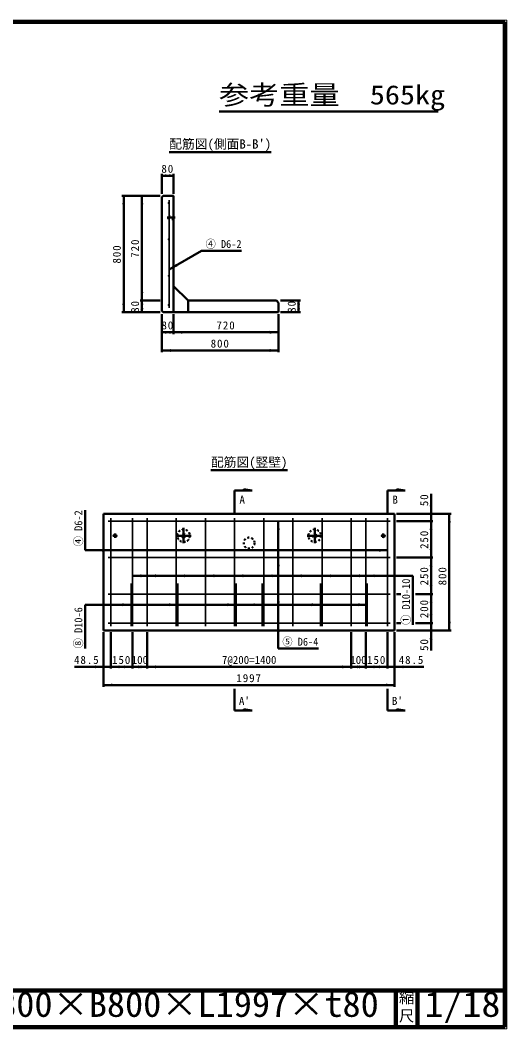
# Model space of a CAD drawing. Units: millimetres, scale not verified, with parts at other scales. Extents: x 100 to 4105, y 100 to 2870.
# Drawn here: x 2769 to 4105, y 100 to 2870 of the extents above; entities that cross this region are included whole.
import ezdxf
from ezdxf.enums import TextEntityAlignment as Align

# ---------------------------------------------------------------- set-up
doc = ezdxf.new("R2010")
doc.units = ezdxf.units.MM
doc.header["$LTSCALE"] = 5
doc.linetypes.add('USER2', pattern=[13.4, 10, -1.2, 1, -1.2])
doc.linetypes.add('USER3', pattern=[2.2, 1, -1.2])
doc.layers.add('V-nasSTD', color=7, linetype='Continuous', lineweight=50)
doc.styles.add('ＭＳ ゴシック', font='')
doc.styles.get('ＭＳ ゴシック').set_extended_font_data('MS Gothic')

msp = doc.modelspace()

# ---------------------------------------------------------------- hatches: boundary and pattern name
at = {"layer": 'V-nasSTD'}
for points in [[(3182.315, 2442.887), (3182.315, 2438.887), (3158.315, 2442.887), (3182.315, 2446.887)], [(3166.315, 2442.887), (3166.315, 2446.887), (3190.315, 2442.887), (3166.315, 2438.887)], [(3053.315, 2363.887), (3049.315, 2363.887), (3053.315, 2387.887), (3057.315, 2363.887)], [(3103.315, 2363.887), (3099.315, 2363.887), (3103.315, 2387.887), (3107.315, 2363.887)], [(3199.099, 2197.287), (3201.099, 2193.823), (3178.315, 2185.287), (3197.099, 2200.751)], [(3103.315, 2123.887), (3107.315, 2123.887), (3103.315, 2099.887), (3099.315, 2123.887)], [(3053.315, 2091.887), (3057.315, 2091.887), (3053.315, 2067.887), (3049.315, 2091.887)], [(3103.315, 2075.887), (3099.315, 2075.887), (3103.315, 2099.887), (3107.315, 2075.887)], [(3103.315, 2091.887), (3107.315, 2091.887), (3103.315, 2067.887), (3099.315, 2091.887)], [(3533.315, 2075.887), (3529.315, 2075.887), (3533.315, 2099.887), (3537.315, 2075.887)], [(3533.315, 2091.887), (3537.315, 2091.887), (3533.315, 2067.887), (3529.315, 2091.887)], [(3182.315, 2012.887), (3182.315, 2008.887), (3158.315, 2012.887), (3182.315, 2016.887)], [(3166.315, 2012.887), (3166.315, 2016.887), (3190.315, 2012.887), (3166.315, 2008.887)], [(3214.315, 2012.887), (3214.315, 2008.887), (3190.315, 2012.887), (3214.315, 2016.887)], [(3454.315, 2012.887), (3454.315, 2016.887), (3478.315, 2012.887), (3454.315, 2008.887)], [(3182.315, 1962.887), (3182.315, 1958.887), (3158.315, 1962.887), (3182.315, 1966.887)], [(3454.315, 1962.887), (3454.315, 1966.887), (3478.315, 1962.887), (3454.315, 1958.887)], [(3897.115, 1538.087), (3901.115, 1538.087), (3897.115, 1514.087), (3893.115, 1538.087)], [(3947.115, 1490.087), (3951.115, 1490.087), (3947.115, 1514.087), (3943.115, 1490.087)], [(3477.715, 1470.087), (3481.715, 1470.087), (3477.715, 1494.087), (3473.715, 1470.087)], [(3897.115, 1470.087), (3901.115, 1470.087), (3897.115, 1494.087), (3893.115, 1470.087)], [(2993.715, 1414.087), (2993.715, 1410.087), (3017.715, 1414.087), (2993.715, 1418.087)], [(3753.715, 1414.087), (3753.715, 1410.087), (3777.715, 1414.087), (3753.715, 1418.087)], [(3897.115, 1418.087), (3901.115, 1418.087), (3897.115, 1394.087), (3893.115, 1418.087)], [(3477.715, 1370.087), (3481.715, 1370.087), (3477.715, 1394.087), (3473.715, 1370.087)], [(3897.115, 1370.087), (3901.115, 1370.087), (3897.115, 1394.087), (3893.115, 1370.087)], [(3101.715, 1344.087), (3101.715, 1340.087), (3077.715, 1344.087), (3101.715, 1348.087)], [(3141.715, 1344.087), (3141.715, 1340.087), (3117.715, 1344.087), (3141.715, 1348.087)], [(3221.715, 1344.087), (3221.715, 1340.087), (3197.715, 1344.087), (3221.715, 1348.087)], [(3301.715, 1344.087), (3301.715, 1340.087), (3277.715, 1344.087), (3301.715, 1348.087)], [(3381.715, 1344.087), (3381.715, 1340.087), (3357.715, 1344.087), (3381.715, 1348.087)], [(3461.715, 1344.087), (3461.715, 1340.087), (3437.715, 1344.087), (3461.715, 1348.087)], [(3541.715, 1344.087), (3541.715, 1340.087), (3517.715, 1344.087), (3541.715, 1348.087)], [(3621.715, 1344.087), (3621.715, 1340.087), (3597.715, 1344.087), (3621.715, 1348.087)], [(3701.715, 1344.087), (3701.715, 1340.087), (3677.715, 1344.087), (3701.715, 1348.087)], [(3741.715, 1344.087), (3741.715, 1340.087), (3717.715, 1344.087), (3741.715, 1348.087)], [(3897.115, 1318.087), (3901.115, 1318.087), (3897.115, 1294.087), (3893.115, 1318.087)], [(3477.715, 1270.087), (3481.715, 1270.087), (3477.715, 1294.087), (3473.715, 1270.087)], [(3897.115, 1270.087), (3901.115, 1270.087), (3897.115, 1294.087), (3893.115, 1270.087)], [(3049.715, 1264.601), (3049.715, 1260.601), (3073.715, 1264.601), (3049.715, 1268.601)], [(3177.715, 1264.601), (3177.715, 1260.601), (3201.715, 1264.601), (3177.715, 1268.601)], [(3337.715, 1264.601), (3337.715, 1260.601), (3361.715, 1264.601), (3337.715, 1268.601)], [(3409.715, 1264.601), (3409.715, 1260.601), (3433.715, 1264.601), (3409.715, 1268.601)], [(3569.715, 1264.601), (3569.715, 1260.601), (3593.715, 1264.601), (3569.715, 1268.601)], [(3697.715, 1264.601), (3697.715, 1260.601), (3721.715, 1264.601), (3697.715, 1268.601)], [(3897.115, 1238.087), (3901.115, 1238.087), (3897.115, 1214.087), (3893.115, 1238.087)], [(3477.715, 1190.087), (3481.715, 1190.087), (3477.715, 1214.087), (3473.715, 1190.087)], [(3897.115, 1170.087), (3901.115, 1170.087), (3897.115, 1194.087), (3893.115, 1170.087)], [(3947.115, 1218.087), (3951.115, 1218.087), (3947.115, 1194.087), (3943.115, 1218.087)], [(2974.315, 1094.087), (2974.315, 1090.087), (2998.315, 1094.087), (2974.315, 1098.087)], [(3041.715, 1094.087), (3041.715, 1090.087), (3017.715, 1094.087), (3041.715, 1098.087)], [(3053.715, 1094.087), (3053.715, 1090.087), (3077.715, 1094.087), (3053.715, 1098.087)], [(3101.715, 1094.087), (3101.715, 1090.087), (3077.715, 1094.087), (3101.715, 1098.087)], [(3093.715, 1094.087), (3093.715, 1090.087), (3117.715, 1094.087), (3093.715, 1098.087)], [(3141.715, 1094.087), (3141.715, 1090.087), (3117.715, 1094.087), (3141.715, 1098.087)], [(3653.715, 1094.087), (3653.715, 1090.087), (3677.715, 1094.087), (3653.715, 1098.087)], [(3701.715, 1094.087), (3701.715, 1090.087), (3677.715, 1094.087), (3701.715, 1098.087)], [(3693.715, 1094.087), (3693.715, 1090.087), (3717.715, 1094.087), (3693.715, 1098.087)], [(3741.715, 1094.087), (3741.715, 1090.087), (3717.715, 1094.087), (3741.715, 1098.087)], [(3753.715, 1094.087), (3753.715, 1090.087), (3777.715, 1094.087), (3753.715, 1098.087)], [(3821.115, 1094.087), (3821.115, 1090.087), (3797.115, 1094.087), (3821.115, 1098.087)], [(3022.315, 1044.087), (3022.315, 1040.087), (2998.315, 1044.087), (3022.315, 1048.087)], [(3773.115, 1044.087), (3773.115, 1040.087), (3797.115, 1044.087), (3773.115, 1048.087)]]:
    msp.add_hatch(color=256, dxfattribs=at).paths.add_polyline_path(points)

# ---------------------------------------------------------------- linework, layer by layer
at = {"layer": 'V-nasSTD', "lineweight": 100}
for p, q in [((4100, 2865), (105, 2865)), ((4100, 105), (4100, 2865)), ((105, 205), (4100, 205)), ((3800, 205), (3800, 105)), ((3860, 205), (3860, 105)), ((105, 105), (4100, 105))]:
    msp.add_line(p, q, dxfattribs=at)
at = {"layer": 'V-nasSTD'}
for p, q in [((3314.969, 2619.328), (3916.169, 2619.328)), ((3178.315, 2507.887), (3458.315, 2507.887)), ((3158.315, 2447.887), (3158.315, 2392.887)), ((3158.315, 2442.887), (3190.315, 2442.887)), ((3190.315, 2447.887), (3190.315, 2392.887)), ((3153.315, 2387.887), (3048.315, 2387.887)), ((3053.315, 2387.887), (3053.315, 2067.887)), ((3103.315, 2387.887), (3103.315, 2099.887)), ((3161.915, 2387.887), (3158.315, 2384.287)), ((3158.315, 2384.287), (3158.315, 2071.487)), ((3188.315, 2387.887), (3161.915, 2387.887)), ((3190.315, 2385.887), (3190.315, 2067.887)), ((3178.315, 2185.287), (3266.806, 2236.378)), ((3266.806, 2236.378), (3376.806, 2236.378)), ((3190.315, 2139.887), (3230.315, 2099.887)), ((3153.315, 2099.887), (3098.315, 2099.887)), ((3103.315, 2099.887), (3103.315, 2067.887)), ((3103.315, 2099.887), (3103.315, 2067.887)), ((3230.315, 2099.887), (3472.315, 2099.887)), ((3230.315, 2067.887), (3230.315, 2099.887)), ((3472.315, 2099.887), (3478.315, 2093.887)), ((3478.315, 2067.887), (3478.315, 2093.887)), ((3538.315, 2099.887), (3483.315, 2099.887)), ((3533.315, 2099.887), (3533.315, 2067.887)), ((3153.315, 2067.887), (3048.315, 2067.887)), ((3158.315, 2071.487), (3161.915, 2067.887)), ((3158.315, 1957.887), (3158.315, 2062.887)), ((3161.915, 2067.887), (3478.315, 2067.887)), ((3190.315, 2007.887), (3190.315, 2062.887)), ((3478.315, 1957.887), (3478.315, 2062.887)), ((3538.315, 2067.887), (3483.315, 2067.887)), ((3190.315, 2012.887), (3158.315, 2012.887)), ((3190.315, 2012.887), (3158.315, 2012.887)), ((3478.315, 2012.887), (3190.315, 2012.887)), ((3478.315, 1962.887), (3158.315, 1962.887)), ((3292.715, 1634.087), (3502.715, 1634.087)), ((3382.715, 1578.087), (3382.715, 1581.927)), ((3382.715, 1581.927), (3405.755, 1578.087)), ((3802.715, 1578.087), (3802.715, 1581.927)), ((3802.715, 1581.927), (3825.755, 1578.087)), ((3357.715, 1518.087), (3357.715, 1578.087)), ((3382.715, 1578.087), (3357.715, 1578.087)), ((3382.715, 1578.087), (3405.755, 1578.087)), ((3777.715, 1518.087), (3777.715, 1578.087)), ((3802.715, 1578.087), (3777.715, 1578.087)), ((3802.715, 1578.087), (3825.755, 1578.087)), ((3897.115, 1514.087), (3897.115, 1569.087)), ((2947.715, 1414.087), (2947.715, 1524.087)), ((2998.315, 1514.087), (2998.315, 1194.087)), ((3797.115, 1514.087), (2998.315, 1514.087)), ((3797.115, 1194.087), (3797.115, 1514.087)), ((3802.115, 1514.087), (3952.115, 1514.087)), ((3897.115, 1514.087), (3897.115, 1494.087)), ((3947.115, 1514.087), (3947.115, 1194.087)), ((3477.715, 1144.087), (3477.715, 1494.087)), ((3802.115, 1494.087), (3902.115, 1494.087)), ((3897.115, 1494.087), (3897.115, 1394.087)), ((3777.715, 1414.087), (2947.715, 1414.087)), ((3802.115, 1394.087), (3902.115, 1394.087)), ((3897.115, 1394.087), (3897.115, 1294.087)), ((3847.115, 1344.087), (3077.715, 1344.087)), ((3847.115, 1212.007), (3847.115, 1344.087)), ((3847.115, 1209.087), (3847.115, 1344.087)), ((3802.115, 1294.087), (3814.115, 1294.087)), ((3854.115, 1294.087), (3902.115, 1294.087)), ((3897.115, 1294.087), (3897.115, 1214.087)), ((3721.715, 1264.601), (2947.715, 1264.601)), ((2947.715, 1144.601), (2947.715, 1264.601)), ((2998.315, 1194.087), (3797.115, 1194.087)), ((3802.115, 1214.087), (3814.115, 1214.087)), ((3802.115, 1194.087), (3952.115, 1194.087)), ((3854.115, 1214.087), (3902.115, 1214.087)), ((3897.115, 1194.087), (3897.115, 1214.087)), ((3897.115, 1194.087), (3897.115, 1139.087)), ((2998.315, 1189.087), (2998.315, 1039.087)), ((3017.715, 1189.087), (3017.715, 1089.087)), ((3077.715, 1189.087), (3077.715, 1089.087)), ((3117.715, 1189.087), (3117.715, 1089.087)), ((3677.715, 1189.087), (3677.715, 1089.087)), ((3717.715, 1189.087), (3717.715, 1089.087)), ((3777.715, 1189.087), (3777.715, 1089.087)), ((3797.115, 1189.087), (3797.115, 1039.087)), ((3477.715, 1144.087), (3587.715, 1144.087)), ((2918.315, 1094.087), (2998.315, 1094.087)), ((2998.315, 1094.087), (3017.715, 1094.087)), ((3017.715, 1094.087), (3077.715, 1094.087)), ((3077.715, 1094.087), (3117.715, 1094.087)), ((3117.715, 1094.087), (3677.715, 1094.087)), ((3717.715, 1094.087), (3677.715, 1094.087)), ((3777.715, 1094.087), (3717.715, 1094.087)), ((3797.115, 1094.087), (3777.715, 1094.087)), ((3877.115, 1094.087), (3797.115, 1094.087)), ((2998.315, 1044.087), (3797.115, 1044.087)), ((3357.715, 1034.087), (3357.715, 974.087)), ((3777.715, 1034.087), (3777.715, 974.087)), ((3382.715, 974.087), (3357.715, 974.087)), ((3382.715, 974.087), (3382.715, 977.927)), ((3382.715, 977.927), (3405.755, 974.087)), ((3382.715, 974.087), (3405.755, 974.087)), ((3802.715, 974.087), (3777.715, 974.087)), ((3802.715, 974.087), (3802.715, 977.927)), ((3802.715, 977.927), (3825.755, 974.087)), ((3825.755, 974.087), (3802.715, 974.087))]:
    msp.add_line(p, q, dxfattribs=at)
at = {"layer": 'V-nasSTD', "lineweight": 35}
for p, q in [((3178.315, 2375.887), (3178.315, 2079.887)), ((3017.715, 1502.087), (3017.715, 1206.087)), ((3077.715, 1502.087), (3077.715, 1206.087)), ((3117.715, 1502.087), (3117.715, 1206.087)), ((3197.715, 1502.087), (3197.715, 1206.087)), ((3277.715, 1502.087), (3277.715, 1206.087)), ((3357.715, 1502.087), (3357.715, 1206.087)), ((3437.715, 1502.087), (3437.715, 1206.087)), ((3517.715, 1502.087), (3517.715, 1206.087)), ((3597.715, 1502.087), (3597.715, 1206.087)), ((3677.715, 1502.087), (3677.715, 1206.087)), ((3717.715, 1502.087), (3717.715, 1206.087)), ((3777.715, 1502.087), (3777.715, 1206.087)), ((3010.315, 1494.087), (3785.115, 1494.087)), ((3010.315, 1394.087), (3785.115, 1394.087)), ((3073.715, 1323.116), (3073.715, 1206.087)), ((3201.715, 1323.116), (3201.715, 1206.087)), ((3361.715, 1323.116), (3361.715, 1206.087)), ((3433.715, 1323.116), (3433.715, 1206.087)), ((3593.715, 1323.116), (3593.715, 1206.087)), ((3721.715, 1323.116), (3721.715, 1206.087)), ((3010.315, 1294.087), (3785.115, 1294.087)), ((3010.315, 1214.087), (3785.115, 1214.087))]:
    msp.add_line(p, q, dxfattribs=at)
at = {"layer": 'V-nasSTD', "linetype": 'USER2'}
for p, q in [((3172.315, 2327.887), (3194.315, 2327.887)), ((3217.715, 1475.887), (3217.715, 1433.487)), ((3577.715, 1475.887), (3577.715, 1433.487)), ((3023.515, 1454.087), (3035.515, 1454.087)), ((3029.515, 1448.087), (3029.515, 1460.087)), ((3196.515, 1454.087), (3238.915, 1454.087)), ((3556.515, 1454.087), (3598.915, 1454.087)), ((3759.915, 1454.087), (3771.915, 1454.087)), ((3765.915, 1448.087), (3765.915, 1460.087))]:
    msp.add_line(p, q, dxfattribs=at)
at = {"layer": 'V-nasSTD', "linetype": 'USER3'}
for p, q in [((3176.315, 2323.887), (3176.315, 2331.887)), ((3176.315, 2331.887), (3190.315, 2331.887)), ((3190.315, 2323.887), (3176.315, 2323.887))]:
    msp.add_line(p, q, dxfattribs=at)
at = {"layer": 'V-nasSTD', "lineweight": 13}
msp.add_lwpolyline([(100, 100), (100, 2870), (4105, 2870), (4105, 100)], close=True, dxfattribs=at)
at = {"layer": 'V-nasSTD', "lineweight": 35}
for centre in [(3177.115, 2367.887), (3177.115, 2267.887), (3177.115, 2167.887), (3177.115, 2087.887)]:
    msp.add_circle(centre, 1.2, dxfattribs=at)
at = {"layer": 'V-nasSTD', "linetype": 'USER3'}
for centre, radius in [((3217.715, 1454.087), 17.2), ((3577.715, 1454.087), 17.2), ((3029.515, 1454.087), 3.8), ((3029.515, 1454.087), 2.4), ((3029.515, 1454.087), 2), ((3217.715, 1454.087), 5), ((3397.715, 1434.087), 15), ((3577.715, 1454.087), 5), ((3765.915, 1454.087), 3.8), ((3765.915, 1454.087), 2.4), ((3765.915, 1454.087), 2)]:
    msp.add_circle(centre, radius, dxfattribs=at)
at = {"layer": 'V-nasSTD'}
msp.add_arc((3188.315, 2385.887), 2, 0, 90, dxfattribs=at)

# ---------------------------------------------------------------- texts
at = {"layer": 'V-nasSTD', "style": 'ＭＳ ゴシック'}
for s, height, width, p in [('参考重量\u3000565kg', 52.79, 1.15, (3314.969, 2691.328)), ('H800×B800×L1997×t80', 69.65, 1.05, (2659, 202.508)), ('1/18', 69.65, 1.1, (3879, 202.582))]:
    msp.add_text(s, height=height, dxfattribs=dict(at, width=width)).set_placement(p, align=Align.TOP_LEFT)
for s, height, p in [("配筋図(側面B-B')", 25.66, (3318.315, 2542.887)), ('配筋図(竪壁)', 25.66, (3397.715, 1669.087)), ('A', 21.99, (3378.58, 1564.262)), ('B', 21.99, (3798.58, 1564.262)), ('100', 21.99, (3097.715, 1124.087)), ('7@200=1400', 21.99, (3397.715, 1124.087)), ('100', 21.99, (3697.715, 1124.087)), ("A'", 21.99, (3384.604, 1011.643)), ("B'", 21.99, (3804.604, 1011.643))]:
    msp.add_text(s, height=height, dxfattribs=at).set_placement(p, align=Align.TOP_CENTER)
at = {"layer": 'V-nasSTD', "style": 'ＭＳ ゴシック', "width": 0.95}
for s, p in [('④ D6-2', (3327.25, 2266.186)), ('⑤ D6-4', (3538.159, 1173.895))]:
    msp.add_text(s, height=21.85, dxfattribs=at).set_placement(p, align=Align.TOP_CENTER)
for s, p in [('④ D6-2', (2917.907, 1474.531)), ('① D10-10', (3817.307, 1272.801)), ('⑧ D10-6', (2917.907, 1201.237))]:
    msp.add_text(s, height=21.85, rotation=90, dxfattribs=at).set_placement(p, align=Align.TOP_CENTER)
at = {"layer": 'V-nasSTD', "style": 'ＭＳ ゴシック'}
for s, p in [('縮', (3808.982, 200.999)), ('尺', (3808.976, 151.01))]:
    msp.add_text(s, height=30.79, dxfattribs=at).set_placement(p, align=Align.TOP_LEFT)
at = {"layer": 'V-nasSTD', "char_height": 21.99, "attachment_point": 2, "style": 'ＭＳ ゴシック'}
for s, insert in [('\\T1.17;80', (3174.314, 2472.887)), ('\\T1.17;80', (3174.314, 2042.887)), ('\\T1.17;720', (3334.315, 2042.887)), ('\\T1.17;800', (3318.315, 1992.887)), ('\\T1.17;48.5', (2952.065, 1124.087)), ('\\T1.17;150', (3047.715, 1124.087)), ('\\T1.17;150', (3747.715, 1124.087)), ('\\T1.17;48.5', (3843.365, 1124.087)), ('\\T1.17;1997', (3397.715, 1074.087))]:
    msp.add_mtext(s, dxfattribs=dict(at, insert=insert))
at = {"layer": 'V-nasSTD', "char_height": 21.99, "attachment_point": 2, "rotation": 90, "style": 'ＭＳ ゴシック'}
for s, insert in [('\\T1.17;800', (3023.315, 2227.887)), ('\\T1.17;720', (3073.315, 2243.887)), ('\\T1.17;80', (3073.315, 2083.886)), ('\\T1.17;80', (3503.315, 2083.886)), ('\\T1.17;50', (3867.115, 1552.837)), ('\\T1.17;250', (3867.115, 1444.087)), ('\\T1.17;250', (3867.115, 1344.087)), ('\\T1.17;800', (3917.115, 1344.087)), ('\\T1.17;200', (3867.115, 1254.087)), ('\\T1.17;50', (3867.115, 1155.337))]:
    msp.add_mtext(s, dxfattribs=dict(at, insert=insert))

doc.saveas('drawing.dxf')
